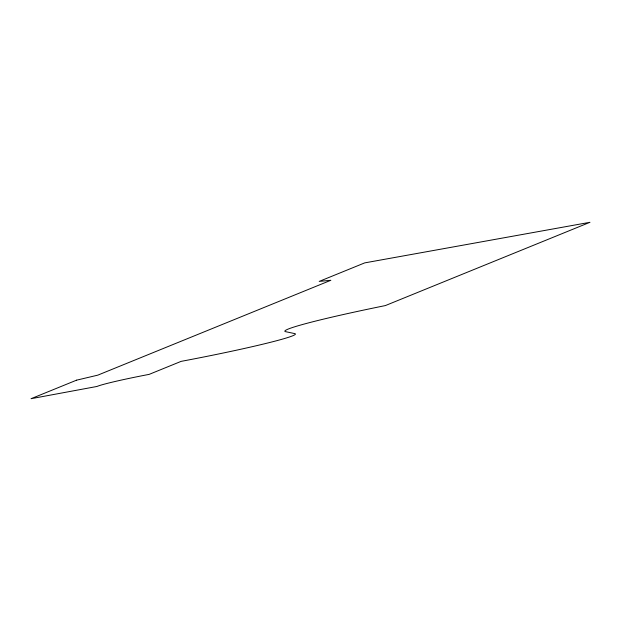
<?xml version="1.0" encoding="UTF-8"?>
<svg xmlns="http://www.w3.org/2000/svg" width="621" height="621" viewBox="0 0 621 621"><rect width="100%" height="100%" fill="white"/><g stroke="black" fill="none" stroke-linecap="round" stroke-linejoin="round"><path stroke-width="0.93" d="M76.554 380.176L31.05 398.698L96.992 386.456A52.568 2.569 -10.9 0 1 149.164 374.37L181.115 361.368A107.93 5.271 -10.9 0 0 294.137 333.477L285.179 331.575A129.378 6.319 -10.9 0 1 385.393 305.571L589.95 222.302L364.706 262.885L319.21 281.406L330.838 280.288L97.808 375.146L76.554 380.176"/></g></svg>
